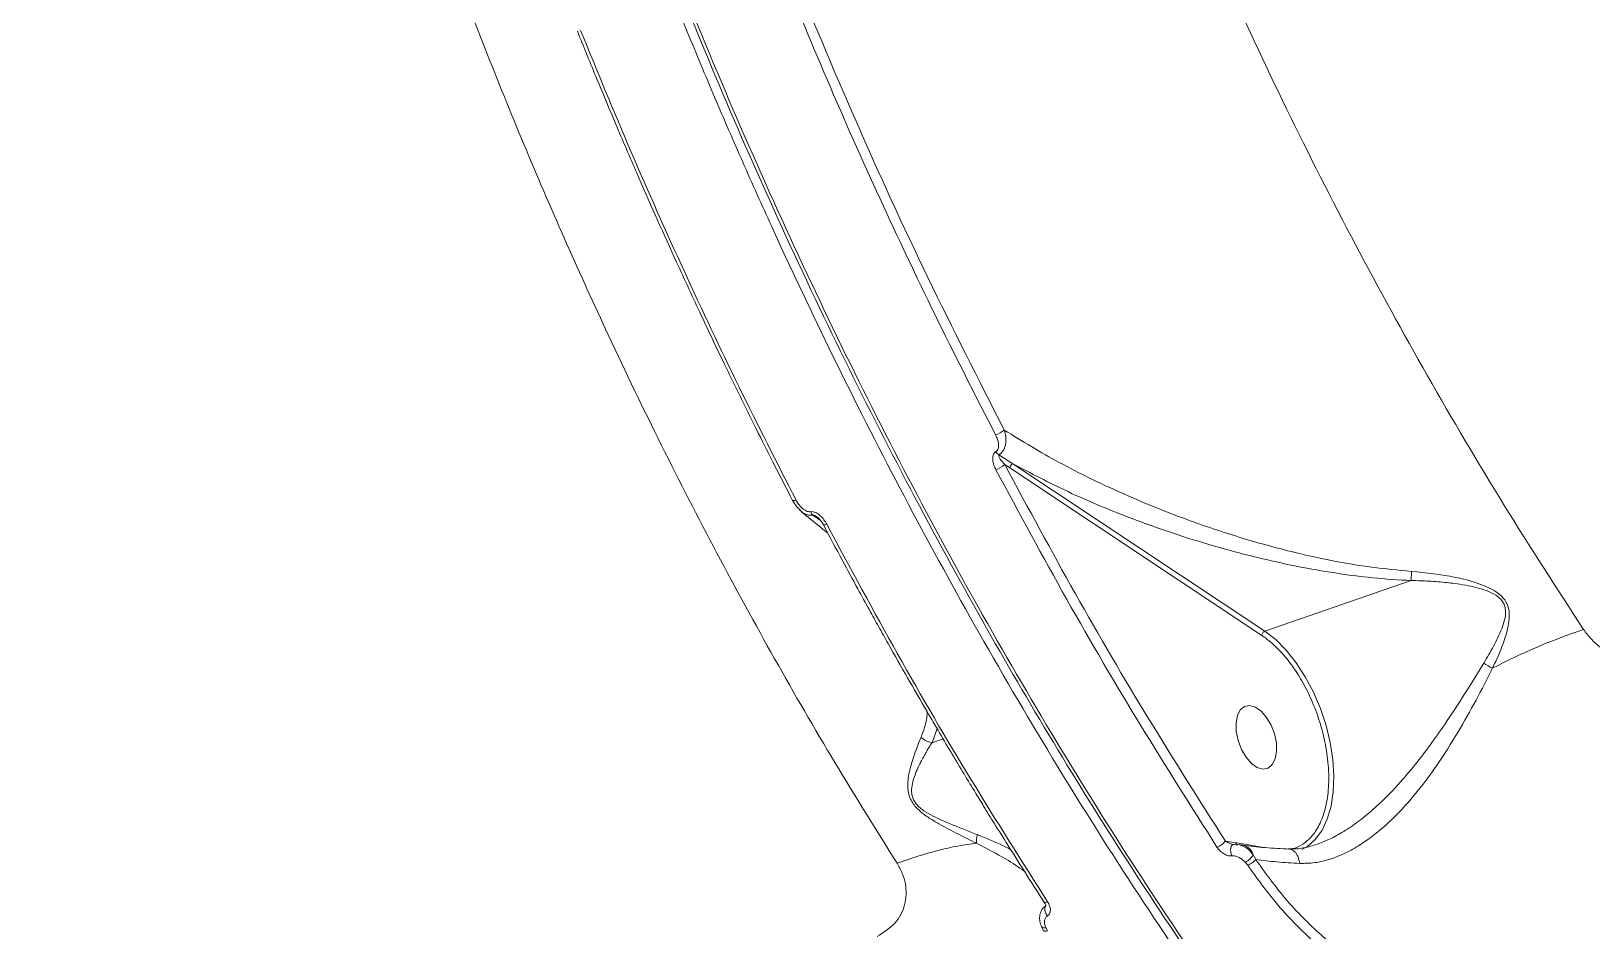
# Model space of a CAD drawing. Header units: millimetres. Extents: x -5609 to 5139, y -3980 to 3221.
# Drawn here: x 2088.4 to 2301.1, y 833 to 955.6 of the extents above; entities that cross this region are included whole.
import ezdxf

# ---------------------------------------------------------------- set-up
doc = ezdxf.new("R2010")
doc.units = ezdxf.units.MM
doc.layers.add('DIKOM_ОБЪЕКТ', color=7, linetype='Continuous')
doc.layers.add('DIKOM_РАЗМЕР_ОБЪЕКТА', color=7, linetype='Continuous')

# ---------------------------------------------------------------- blocks, each defined once
blk = doc.blocks.new('A$Cc336a1e3')
at = {"color": 7, "linetype": 'Continuous', "lineweight": 15}
for p, q in [((5040.49, 2170.78), (5042.38, 2169.55)), ((5041.96, 2168.98), (5041.28, 2169.43)), ((5076.73, 2146.74), (5042.38, 2169.55)), ((5041.96, 2168.98), (5076.31, 2146.16)), ((5013.57, 2162.99), (5017.17, 2160.1)), ((5096.66, 2153.62), (5076.73, 2146.74)), ((5072.77, 2117.88), (5071.34, 2118.12)), ((5073.29, 2117.6), (5072.52, 2117.64)), ((5073.73, 2117.55), (5073.02, 2117.65)), ((5075.48, 2115.6), (5075.13, 2116.23)), ((5074.08, 2115.21), (5074.39, 2114.82)), ((5046.28, 2106.46), (5046.58, 2105.9)), ((5047.09, 2105.89), (5046.87, 2106.3))]:
    blk.add_line(p, q, dxfattribs=at)
at = {"color": 8, "linetype": 'Continuous', "lineweight": 15}
for p, q in [((5016.18, 2161.83), (5015.14, 2162.55)), ((5031.37, 2131.53), (5032.06, 2133.45)), ((5031.37, 2131.53), (5032.88, 2132.05)), ((5076.31, 2117.27), (5074.74, 2117.55))]:
    blk.add_line(p, q, dxfattribs=at)
at = {"color": 8, "linetype": 'Continuous', "lineweight": 15, "flags": 128}
for points in [[(5012.83, 2164.6), (5012.69, 2164.56), (5012.57, 2164.53), (5012.47, 2164.52), (5012.4, 2164.53), (5012.36, 2164.55), (5012.35, 2164.56)], [(5017.02, 2161.3), (5016.87, 2161.25), (5016.75, 2161.23), (5016.65, 2161.22), (5016.58, 2161.23), (5016.55, 2161.26)], [(5076.73, 2146.74), (5078.21, 2145.58), (5079.64, 2144.13), (5081, 2142.43), (5082.24, 2140.52), (5083.35, 2138.42), (5084.3, 2136.2), (5085.06, 2133.89), (5085.63, 2131.56), (5085.99, 2129.24), (5086.13, 2126.99), (5086.05, 2124.85), (5085.75, 2122.88), (5085.24, 2121.12), (5084.53, 2119.6), (5083.63, 2118.36), (5082.57, 2117.42), (5081.77, 2116.97)], [(5047.12, 2109.83), (5046.98, 2109.78), (5046.85, 2109.76), (5046.74, 2109.77), (5046.66, 2109.79), (5046.62, 2109.84)], [(5047.09, 2105.89), (5046.95, 2105.85), (5046.83, 2105.82), (5046.72, 2105.83), (5046.64, 2105.85), (5046.59, 2105.89), (5046.58, 2105.9)]]:
    blk.add_lwpolyline(points, dxfattribs=at)
at = {"color": 7, "linetype": 'Continuous', "lineweight": 15, "flags": 128}
for points in [[(5077.17, 2128.07), (5077.74, 2128.54), (5078.14, 2129.31), (5078.32, 2130.32), (5078.29, 2131.49), (5078.03, 2132.73), (5077.57, 2133.92), (5076.95, 2134.98), (5076.22, 2135.82), (5075.43, 2136.37), (5074.65, 2136.59), (5073.95, 2136.46), (5073.38, 2135.99), (5072.98, 2135.22), (5072.8, 2134.21), (5072.83, 2133.04), (5073.09, 2131.81), (5073.55, 2130.61), (5074.17, 2129.55), (5074.9, 2128.71), (5075.69, 2128.16), (5076.47, 2127.94), (5077.17, 2128.07)], [(5072.22, 2116.1), (5072.13, 2116.35), (5072.08, 2116.63), (5072.06, 2116.91), (5072.09, 2117.17), (5072.15, 2117.39), (5072.25, 2117.54), (5072.38, 2117.63), (5072.52, 2117.64)]]:
    blk.add_lwpolyline(points, dxfattribs=at)
at = {"color": 7, "linetype": 'Continuous', "lineweight": 15}
for centre, radius, start, end in [((5038.77, 2177.11), 3.85, 289.1572, 309.2573), ((5041.14, 2171.91), 1.3, 213.0199, 240.0366), ((5038.92, 2172.1), 3.56, 288.8565, 311.4732), ((5042.63, 2168.93), 0.671, 112.2697, 175.7524), ((5015.9, 2163.37), 1.13, 198.6962, 227.3227), ((5147.36, 2066), 85.41, 108.5671, 117.6266), ((5110.09, 2146.99), 5.81, 232.6518, 246.3016), ((5040.64, 2118.04), 3.23, 162.9143, 183.7706), ((5069.41, 2119.58), 2.42, 289.0259, 322.8438), ((5072.29, 2118.1), 3.4, 301.7943, 326.6075)]:
    blk.add_arc(centre, radius, start, end, dxfattribs=at)
at = {"color": 8, "linetype": 'Continuous', "lineweight": 15}
for centre, radius, start, end in [((5073.39, 2115.79), 1.79, 14.0269, 79.4838), ((5046.7, 2106.82), 0.548, 221.1976, 288.3702)]:
    blk.add_arc(centre, radius, start, end, dxfattribs=at)
at = {"color": 7, "linetype": 'Continuous', "lineweight": 15}
for points, knots in [([(5094, 2063.45), (5089.96, 2068.55), (5081.87, 2078.74), (5070.14, 2094.97), (5058.72, 2111.84), (5047.68, 2129.39), (5037.29, 2147.14), (5027.52, 2165.02), (5018.39, 2182.94), (5011.22, 2198.04), (5005.8, 2210.09), (5001.96, 2218.94), (4998.22, 2227.87), (4994.59, 2236.86), (4989.75, 2249.28), (4983.89, 2265.31), (4977.24, 2285.12), (4971.07, 2305.36), (4965.42, 2325.99), (4960.43, 2346.48), (4956.11, 2366.77), (4952.44, 2386.8), (4950.05, 2402.44), (4948.56, 2413.68), (4947.72, 2420.5), (4946.96, 2427.33), (4946.28, 2434.16), (4945.66, 2440.99), (4945.13, 2447.81), (4944.39, 2458.77), (4943.7, 2473.82), (4943.46, 2492.81), (4943.88, 2511.66), (4944.98, 2530.31), (4946.74, 2548.28), (4949.13, 2565.53), (4952.11, 2582.04), (4955, 2594.84), (4957.44, 2604.2), (4959.15, 2610.32), (4960.97, 2616.36), (4962.9, 2622.31), (4964.93, 2628.18), (4968.15, 2636.88), (4972.81, 2648.13), (4979.26, 2661.45), (4986.35, 2673.99), (4994.04, 2685.71), (5002.34, 2696.56), (5011.23, 2706.5), (5020.69, 2715.5), (5030.71, 2723.48), (5041.23, 2730.51), (5048.65, 2734.28), (5052.36, 2736.17)], [0, 0, 0, 0, 0.024819, 0.049681, 0.074585, 0.099531, 0.12452, 0.147881, 0.17128, 0.194715, 0.205777, 0.216847, 0.227925, 0.239011, 0.250106, 0.273561, 0.297359, 0.321499, 0.345981, 0.370806, 0.394284, 0.418061, 0.442135, 0.45031, 0.458518, 0.466761, 0.475037, 0.483347, 0.49169, 0.500068, 0.523695, 0.547624, 0.571855, 0.596389, 0.621225, 0.644678, 0.668395, 0.692375, 0.701869, 0.711403, 0.720978, 0.730593, 0.74025, 0.749946, 0.774408, 0.798991, 0.823695, 0.848519, 0.873464, 0.89853, 0.923716, 0.949023, 0.974451, 1, 1, 1, 1]), ([(5053.39, 2736.4), (5052.29, 2735.86), (5050.22, 2734.85), (5047.37, 2733.34), (5044.94, 2731.98), (5042.92, 2730.81), (5041.24, 2729.8), (5037.9, 2727.72), (5033.06, 2724.45), (5026.79, 2719.69), (5019.36, 2713.41), (5010.78, 2705.05), (5001.63, 2694.45), (4993.33, 2683.17), (4985.86, 2671.37), (4978.96, 2658.72), (4972.65, 2645.26), (4967.79, 2633.1), (4964.11, 2622.61), (4961.36, 2614.01), (4958.79, 2605.08), (4956.53, 2596.29), (4954.71, 2588.42), (4953.25, 2581.44), (4952.02, 2575.05), (4950.89, 2568.58), (4949.87, 2562.19), (4948.95, 2555.76), (4947.65, 2545.51), (4946.23, 2531.22), (4945.1, 2512.62), (4944.65, 2493.59), (4944.88, 2474.16), (4945.79, 2454.38), (4947.38, 2434.32), (4949.64, 2414.03), (4952.56, 2393.57), (4956.14, 2372.98), (4960.37, 2352.32), (4965.24, 2331.63), (4970.74, 2310.96), (4976.85, 2290.39), (4983.55, 2269.98), (4990.83, 2249.76), (4998.66, 2229.8), (5007.03, 2210.13), (5015.93, 2190.8), (5025.31, 2171.88), (5034.95, 2153.82), (5044.77, 2136.65), (5054.72, 2120.35), (5063.85, 2106.36), (5071.98, 2094.54), (5077.28, 2087.18), (5080.85, 2082.34), (5082.84, 2079.68), (5085.18, 2076.59), (5088.06, 2072.84), (5091.51, 2068.44), (5094.01, 2065.33), (5095.36, 2063.66)], [0, 0, 0, 0, 0.007503, 0.01409, 0.019751, 0.02447, 0.028255, 0.031661, 0.048311, 0.063409, 0.078506, 0.105463, 0.132418, 0.156923, 0.181475, 0.205997, 0.230499, 0.254999, 0.26872, 0.282467, 0.296519, 0.310681, 0.322778, 0.33184, 0.341485, 0.350613, 0.359602, 0.368586, 0.377568, 0.402065, 0.42656, 0.451055, 0.47555, 0.50008, 0.524608, 0.549102, 0.573596, 0.598089, 0.622582, 0.647079, 0.67163, 0.696132, 0.720624, 0.745117, 0.76961, 0.794103, 0.818616, 0.843158, 0.867653, 0.890513, 0.913375, 0.936236, 0.951325, 0.966243, 0.970025, 0.973883, 0.978712, 0.984684, 0.991785, 1, 1, 1, 1]), ([(5053.68, 2736.59), (5049.96, 2734.69), (5042.56, 2730.9), (5032.04, 2723.84), (5022.03, 2715.84), (5012.59, 2706.82), (5003.9, 2697.07), (4995.97, 2686.71), (4988.74, 2675.83), (4983.39, 2666.56), (4979.63, 2659.36), (4977.23, 2654.51), (4974.92, 2649.56), (4972.7, 2644.51), (4970.56, 2639.37), (4967.17, 2630.73), (4962.85, 2618.32), (4958.07, 2601.69), (4954.06, 2584.5), (4950.81, 2566.84), (4948.35, 2549.17), (4946.63, 2531.59), (4945.55, 2514.19), (4945.18, 2500.44), (4945.13, 2490.55), (4945.16, 2484.59), (4945.26, 2478.61), (4945.42, 2472.63), (4945.65, 2466.64), (4945.93, 2460.65), (4946.58, 2449.47), (4947.9, 2433.05), (4950.4, 2411.32), (4953.61, 2389.69), (4957.49, 2368.22), (4961.46, 2349.58), (4965.22, 2333.78), (4968.57, 2320.76), (4972.14, 2307.89), (4975.9, 2295.17), (4979.86, 2282.61), (4984.01, 2270.22), (4988.32, 2258.01), (4993.89, 2243.06), (5000.93, 2225.44), (5009.66, 2205.32), (5018.91, 2185.61), (5028.66, 2166.37), (5038.87, 2147.65), (5049.52, 2129.5), (5060.57, 2111.97), (5071.99, 2095.11), (5083.73, 2078.91), (5091.82, 2068.73), (5095.86, 2063.64)], [0, 0, 0, 0, 0.025552, 0.050984, 0.076294, 0.101484, 0.126553, 0.149842, 0.173026, 0.196104, 0.205143, 0.214165, 0.223171, 0.232161, 0.241134, 0.250092, 0.276443, 0.302491, 0.328238, 0.353682, 0.378823, 0.402016, 0.424946, 0.447612, 0.455186, 0.46273, 0.470244, 0.477729, 0.485183, 0.492607, 0.500002, 0.526532, 0.552719, 0.578564, 0.604068, 0.629229, 0.644782, 0.660202, 0.675488, 0.690641, 0.705659, 0.720545, 0.735296, 0.749914, 0.775113, 0.80027, 0.825384, 0.850456, 0.875486, 0.900474, 0.925419, 0.950322, 0.975182, 1, 1, 1, 1]), ([(5082.43, 2695.85), (5079.96, 2693.59), (5075.05, 2689.09), (5068.12, 2681.52), (5061.56, 2673.39), (5055.4, 2664.67), (5050.14, 2656.2), (5045.68, 2648.18), (5041.93, 2640.74), (5038.41, 2633.05), (5035.12, 2625.13), (5032.06, 2616.98), (5029.24, 2608.62), (5025.9, 2597.59), (5022.34, 2583.68), (5018.91, 2566.63), (5016.27, 2549.13), (5014.66, 2533.77), (5013.75, 2520.81), (5013.25, 2510.39), (5012.99, 2499.91), (5012.96, 2489.37), (5013.15, 2478.79), (5013.56, 2468.19), (5014.24, 2456.62), (5015.25, 2444.07), (5016.67, 2430.55), (5018.39, 2417.07), (5020.42, 2403.64), (5022.74, 2390.3), (5025.38, 2376.8), (5028.35, 2363.17), (5031.66, 2349.41), (5035.24, 2335.8), (5039.08, 2322.35), (5043.16, 2309.08), (5048.31, 2293.49), (5054.69, 2275.71), (5062.51, 2255.9), (5070.82, 2236.62), (5079.64, 2217.78), (5088.97, 2199.4), (5098.86, 2181.39), (5109.21, 2163.83), (5116.51, 2152.58), (5120.16, 2146.96)], [0, 0, 0, 0, 0.025182, 0.050256, 0.075225, 0.100087, 0.124843, 0.143028, 0.161119, 0.179116, 0.197018, 0.214827, 0.232542, 0.250163, 0.282871, 0.315161, 0.347035, 0.378492, 0.396282, 0.413936, 0.431454, 0.448835, 0.466081, 0.483191, 0.500164, 0.521591, 0.542805, 0.563807, 0.584596, 0.605174, 0.625539, 0.646847, 0.667953, 0.688858, 0.709563, 0.730066, 0.750369, 0.782153, 0.81358, 0.84465, 0.875361, 0.906467, 0.937368, 0.968702, 1, 1, 1, 1]), ([(5040.03, 2173.47), (5037.42, 2178.58), (5032.17, 2188.85), (5024.67, 2204.68), (5017.42, 2220.87), (5012.87, 2231.91), (5010.59, 2237.45)], [0, 0, 0, 0, 0.246884, 0.495845, 0.746884, 1, 1, 1, 1]), ([(5041.21, 2174.13), (5037.7, 2181.04), (5030.69, 2194.83), (5020.88, 2216.16), (5014.85, 2230.69), (5011.83, 2237.96)], [0, 0, 0, 0, 0.333512, 0.666492, 1, 1, 1, 1]), ([(4983.04, 2228.51), (4983.85, 2226.5), (4985.32, 2222.89), (4987.3, 2218.12), (4988.87, 2214.42), (4990.19, 2211.35), (4992.68, 2205.6), (4995.91, 2198.38), (4999.82, 2189.93), (5002.36, 2184.59), (5004.26, 2180.68), (5005.7, 2177.74), (5007.54, 2174.02), (5009.8, 2169.53), (5011.47, 2166.29), (5012.37, 2164.54)], [0, 0, 0, 0, 0.091765, 0.164611, 0.218595, 0.261878, 0.30605, 0.484369, 0.598053, 0.702927, 0.737198, 0.783867, 0.843204, 0.915233, 1, 1, 1, 1]), ([(4983.47, 2228.62), (4985.74, 2223.08), (4990.27, 2212.04), (4997.51, 2195.84), (5004.98, 2179.99), (5010.22, 2169.72), (5012.83, 2164.6)], [0, 0, 0, 0, 0.253115, 0.504154, 0.753116, 1, 1, 1, 1]), ([(5040.49, 2170.78), (5040.62, 2170.86), (5040.88, 2171.04), (5041.23, 2171.55), (5041.45, 2172.31), (5041.44, 2173.25), (5041.29, 2173.84), (5041.21, 2174.13)], [0, 0, 0, 0, 0.144769, 0.282646, 0.536375, 0.772386, 1, 1, 1, 1]), ([(5096.71, 2154.88), (5094.91, 2155.04), (5091.29, 2155.38), (5085.98, 2156.29), (5079.93, 2157.61), (5073.24, 2159.47), (5065.25, 2162.17), (5056.99, 2165.55), (5048.61, 2169.62), (5043.67, 2172.63), (5041.21, 2174.13)], [0, 0, 0, 0, 0.08254, 0.165763, 0.24874, 0.373282, 0.498893, 0.666661, 0.833317, 1, 1, 1, 1]), ([(5040.05, 2171.2), (5040.12, 2171.25), (5040.28, 2171.36), (5040.43, 2171.72), (5040.46, 2172.23), (5040.32, 2172.87), (5040.13, 2173.27), (5040.03, 2173.47)], [0, 0, 0, 0, 0.125677, 0.251215, 0.501205, 0.750968, 1, 1, 1, 1]), ([(5040.07, 2168.73), (5039.97, 2168.95), (5039.76, 2169.39), (5039.61, 2170.07), (5039.64, 2170.63), (5039.8, 2171.01), (5039.97, 2171.13), (5040.05, 2171.2)], [0, 0, 0, 0, 0.249056, 0.49894, 0.748914, 0.87446, 1, 1, 1, 1]), ([(5041.28, 2169.43), (5041.06, 2169.68), (5040.74, 2170.04), (5040.5, 2170.47), (5040.45, 2170.66), (5040.46, 2170.74), (5040.48, 2170.76), (5040.49, 2170.78)], [0, 0, 0, 0, 0.571505, 0.823314, 0.924566, 0.965476, 1, 1, 1, 1]), ([(5071.34, 2118.12), (5067.84, 2123.62), (5060.86, 2134.61), (5050.82, 2151.74), (5044.46, 2163.54), (5041.28, 2169.43)], [0, 0, 0, 0, 0.333321, 0.666685, 1, 1, 1, 1]), ([(5042.38, 2169.55), (5044.84, 2168.26), (5049.77, 2165.67), (5058.03, 2162.21), (5066.12, 2159.38), (5073.9, 2157.15), (5080.4, 2155.66), (5086.27, 2154.63), (5091.43, 2153.94), (5094.92, 2153.73), (5096.66, 2153.62)], [0, 0, 0, 0, 0.166, 0.332567, 0.499544, 0.624699, 0.749231, 0.832962, 0.916744, 1, 1, 1, 1]), ([(5070.2, 2117.3), (5066.7, 2122.8), (5059.71, 2133.81), (5049.65, 2150.98), (5043.26, 2162.81), (5040.07, 2168.73)], [0, 0, 0, 0, 0.332811, 0.666143, 1, 1, 1, 1]), ([(5012.35, 2164.56), (5012.52, 2164.28), (5012.86, 2163.69), (5013.38, 2163.22), (5013.64, 2162.98)], [0, 0, 0, 0, 0.484749, 1, 1, 1, 1]), ([(5012.83, 2164.6), (5012.94, 2164.41), (5013.17, 2164.01), (5013.63, 2163.49), (5014.1, 2163.15), (5014.53, 2163), (5014.73, 2163.01), (5014.84, 2163.01)], [0, 0, 0, 0, 0.250901, 0.500198, 0.749845, 0.875313, 1, 1, 1, 1]), ([(5014.84, 2163.01), (5014.95, 2163.02), (5015.17, 2163.03), (5015.63, 2162.86), (5016.14, 2162.49), (5016.65, 2161.93), (5016.9, 2161.51), (5017.02, 2161.3)], [0, 0, 0, 0, 0.124628, 0.25017, 0.499923, 0.749105, 1, 1, 1, 1]), ([(5015.74, 2162.26), (5015.9, 2162.12), (5016.22, 2161.84), (5016.44, 2161.46), (5016.55, 2161.26)], [0, 0, 0, 0, 0.474475, 1, 1, 1, 1]), ([(5016.56, 2161.24), (5017.43, 2159.61), (5018.98, 2156.67), (5021.08, 2152.81), (5022.72, 2149.81), (5024.1, 2147.33), (5026.7, 2142.69), (5030.03, 2136.87), (5034.03, 2130.08), (5036.61, 2125.8), (5038.53, 2122.67), (5039.98, 2120.32), (5041.83, 2117.36), (5044.09, 2113.78), (5045.74, 2111.2), (5046.64, 2109.81)], [0, 0, 0, 0, 0.091744, 0.164585, 0.218564, 0.261851, 0.306028, 0.484368, 0.598067, 0.702959, 0.737228, 0.783899, 0.843235, 0.915258, 1, 1, 1, 1]), ([(5017.02, 2161.3), (5020.21, 2155.37), (5026.59, 2143.54), (5036.64, 2126.35), (5043.63, 2115.33), (5047.12, 2109.83)], [0, 0, 0, 0, 0.333856, 0.667191, 1, 1, 1, 1]), ([(5096.67, 2153.63), (5096.67, 2153.79), (5096.68, 2154.11), (5096.7, 2154.63), (5096.71, 2154.88)], [0, 0, 0, 0, 0.499953, 1, 1, 1, 1]), ([(5107.75, 2141.67), (5108.14, 2142.51), (5108.91, 2144.2), (5109.66, 2146.33), (5110.03, 2148.08), (5110.07, 2149.23), (5109.87, 2150.15), (5109.55, 2150.83), (5109.07, 2151.44), (5108.27, 2152.12), (5107.11, 2152.75), (5105.19, 2153.48), (5101.74, 2154.36), (5098.72, 2154.67), (5096.71, 2154.88)], [0, 0, 0, 0, 0.124294, 0.249307, 0.312371, 0.375885, 0.408194, 0.440651, 0.473018, 0.505322, 0.568885, 0.631351, 0.755413, 1, 1, 1, 1]), ([(5096.67, 2153.63), (5096.67, 2153.63), (5096.67, 2153.63), (5096.67, 2153.63), (5096.66, 2153.62), (5096.66, 2153.62)], [0, 0, 0, 0, 0.197082, 0.422975, 1, 1, 1, 1]), ([(5096.67, 2153.63), (5097.11, 2153.62), (5097.92, 2153.6), (5099.13, 2153.55), (5100.32, 2153.47), (5101.48, 2153.36), (5102.73, 2153.21), (5104.05, 2153), (5105.5, 2152.7), (5106.9, 2152.29), (5108.01, 2151.79), (5108.77, 2151.22), (5109.2, 2150.7), (5109.46, 2150.1), (5109.58, 2149.27), (5109.42, 2148.23), (5108.89, 2146.64), (5107.93, 2144.69), (5107.02, 2143.15), (5106.56, 2142.37)], [0, 0, 0, 0, 0.056327, 0.102929, 0.15531, 0.207871, 0.252735, 0.316117, 0.378913, 0.441036, 0.502193, 0.532109, 0.561441, 0.590876, 0.620855, 0.682047, 0.744808, 0.871969, 1, 1, 1, 1]), ([(5076.31, 2146.16), (5076.32, 2146.22), (5076.34, 2146.34), (5076.44, 2146.52), (5076.57, 2146.66), (5076.68, 2146.71), (5076.73, 2146.74)], [0, 0, 0, 0, 0.249955, 0.500126, 0.750106, 1, 1, 1, 1]), ([(5120.16, 2146.96), (5120.48, 2146.53), (5121.13, 2145.65), (5122.85, 2144.11), (5125.47, 2142.62), (5128.98, 2141.71), (5131.13, 2141.95), (5132.22, 2142.08)], [0, 0, 0, 0, 0.118479, 0.237237, 0.481613, 0.737061, 1, 1, 1, 1]), ([(5081.47, 2115.07), (5082.15, 2115.08), (5083.53, 2115.1), (5085.63, 2115.61), (5087.71, 2116.44), (5090.41, 2117.96), (5093.63, 2120.51), (5097.14, 2124.29), (5100.27, 2128.5), (5103.06, 2132.9), (5105.56, 2137.36), (5107.02, 2140.23), (5107.75, 2141.67)], [0, 0, 0, 0, 0.062483, 0.125533, 0.188143, 0.250778, 0.375724, 0.500863, 0.625321, 0.750539, 0.874745, 1, 1, 1, 1]), ([(5029.86, 2132.25), (5029.44, 2131.2), (5028.8, 2129.62), (5028.2, 2127.34), (5028.03, 2125.88), (5028.08, 2124.87), (5028.34, 2124.01), (5028.67, 2123.35), (5029.15, 2122.73), (5029.92, 2121.99), (5030.99, 2121.23), (5032.73, 2120.2), (5034.92, 2119.09), (5036.59, 2118.25), (5037.42, 2117.83)], [0, 0, 0, 0, 0.244585, 0.368648, 0.431112, 0.494678, 0.526979, 0.559348, 0.591806, 0.624116, 0.68763, 0.750688, 0.875701, 1, 1, 1, 1]), ([(5037.56, 2118.99), (5036.97, 2119.22), (5035.85, 2119.66), (5034.14, 2120.34), (5032.6, 2120.99), (5031.19, 2121.66), (5030.15, 2122.28), (5029.43, 2122.91), (5028.99, 2123.44), (5028.71, 2124.02), (5028.55, 2124.8), (5028.61, 2125.7), (5028.87, 2126.69), (5029.22, 2127.61), (5029.58, 2128.4), (5029.94, 2129.1), (5030.28, 2129.73), (5030.63, 2130.34), (5030.99, 2130.95), (5031.23, 2131.32), (5031.36, 2131.53)], [0, 0, 0, 0, 0.090908, 0.171837, 0.25523, 0.317985, 0.379175, 0.409154, 0.438585, 0.467911, 0.497831, 0.558986, 0.621103, 0.683896, 0.747278, 0.792136, 0.844695, 0.89708, 0.943675, 1, 1, 1, 1]), ([(5029.86, 2132.25), (5030.09, 2132.08), (5030.53, 2131.73), (5031.09, 2131.6), (5031.36, 2131.53)], [0, 0, 0, 0, 0.500044, 1, 1, 1, 1]), ([(5031.37, 2131.53), (5031.37, 2131.53), (5031.37, 2131.53), (5031.36, 2131.53), (5031.36, 2131.53), (5031.36, 2131.53)], [0, 0, 0, 0, 0.586054, 0.804999, 1, 1, 1, 1]), ([(5037.42, 2117.83), (5036.59, 2117.72), (5034.93, 2117.49), (5032.23, 2116.87), (5029.47, 2116.09), (5027.55, 2115.42), (5026.61, 2115.09)], [0, 0, 0, 0, 0.260818, 0.514962, 0.761579, 1, 1, 1, 1]), ([(5072.22, 2116.1), (5072.13, 2116.09), (5071.94, 2116.08), (5071.54, 2116.16), (5071.06, 2116.4), (5070.56, 2116.81), (5070.32, 2117.13), (5070.2, 2117.3)], [0, 0, 0, 0, 0.124849, 0.250377, 0.499786, 0.749654, 1, 1, 1, 1]), ([(5072.52, 2117.64), (5072.5, 2117.64), (5072.46, 2117.64), (5072.37, 2117.64), (5072.18, 2117.68), (5071.79, 2117.83), (5071.52, 2118), (5071.34, 2118.12)], [0, 0, 0, 0, 0.03883, 0.081212, 0.180097, 0.423565, 1, 1, 1, 1]), ([(5072.36, 2117.62), (5072.35, 2117.63), (5072.35, 2117.63), (5072.31, 2117.64), (5072.24, 2117.66), (5072.19, 2117.68), (5072.16, 2117.7)], [0, 0, 0, 0, 0.221778, 0.458406, 0.714104, 1, 1, 1, 1]), ([(5074.74, 2117.55), (5074.41, 2117.61), (5073.8, 2117.72), (5073.15, 2117.82), (5072.82, 2117.88), (5072.77, 2117.88), (5072.77, 2117.88)], [0, 0, 0, 0, 0.500021, 0.927637, 0.99179, 1, 1, 1, 1]), ([(5080.11, 2117.03), (5078.97, 2117.08), (5076.69, 2117.19), (5074.71, 2117.43), (5073.72, 2117.55)], [0, 0, 0, 0, 0.498539, 1, 1, 1, 1]), ([(5083.71, 2117.63), (5083.05, 2117.43), (5081.73, 2117.04), (5080.5, 2117.04), (5079.89, 2117.04)], [0, 0, 0, 0, 0.505488, 1, 1, 1, 1]), ([(5023.89, 2105.09), (5024.76, 2105.65), (5026.48, 2106.75), (5027.82, 2109.33), (5027.92, 2111.77), (5027.38, 2113.72), (5026.86, 2114.64), (5026.61, 2115.09)], [0, 0, 0, 0, 0.263271, 0.518657, 0.763108, 0.882397, 1, 1, 1, 1]), ([(5074.08, 2115.21), (5073.96, 2115.33), (5073.7, 2115.59), (5073.24, 2115.89), (5072.81, 2116.06), (5072.47, 2116.12), (5072.3, 2116.1), (5072.22, 2116.1)], [0, 0, 0, 0, 0.25063, 0.500031, 0.749933, 0.875256, 1, 1, 1, 1]), ([(5075.48, 2115.6), (5075.42, 2115.53), (5075.3, 2115.38), (5075.01, 2115.14), (5074.69, 2114.94), (5074.48, 2114.86), (5074.39, 2114.82)], [0, 0, 0, 0, 0.241113, 0.500053, 0.758852, 1, 1, 1, 1]), ([(5122.06, 2087.85), (5119.8, 2088.1), (5115.27, 2088.6), (5108.39, 2090.32), (5101.63, 2092.74), (5095.11, 2095.9), (5088.99, 2099.74), (5083.41, 2104.22), (5078.41, 2109.23), (5075.73, 2112.95), (5074.39, 2114.82)], [0, 0, 0, 0, 0.124823, 0.249217, 0.374556, 0.498948, 0.624295, 0.749047, 0.873925, 1, 1, 1, 1]), ([(5122.19, 2089.24), (5119.97, 2089.48), (5115.53, 2089.97), (5108.78, 2091.65), (5102.16, 2094.01), (5095.77, 2097.1), (5089.78, 2100.85), (5084.31, 2105.23), (5079.42, 2110.14), (5076.8, 2113.77), (5075.48, 2115.6)], [0, 0, 0, 0, 0.124996, 0.249511, 0.374923, 0.499323, 0.624627, 0.749297, 0.874059, 1, 1, 1, 1]), ([(5075.48, 2115.6), (5076.42, 2115.48), (5078.28, 2115.25), (5080.41, 2115.13), (5081.47, 2115.07)], [0, 0, 0, 0, 0.501542, 1, 1, 1, 1]), ([(5046.62, 2109.83), (5046.68, 2109.74), (5046.78, 2109.57), (5046.85, 2109.4), (5046.89, 2109.32), (5046.9, 2109.32), (5046.9, 2109.32)], [0, 0, 0, 0, 0.364268, 0.69832, 0.975881, 1, 1, 1, 1]), ([(5047.12, 2109.83), (5047.22, 2109.66), (5047.42, 2109.31), (5047.53, 2108.78), (5047.47, 2108.35), (5047.31, 2108.07), (5047.17, 2107.97), (5047.11, 2107.92)], [0, 0, 0, 0, 0.249788, 0.499481, 0.748937, 0.8743, 1, 1, 1, 1]), ([(5046.92, 2109.32), (5046.79, 2109.23), (5046.54, 2109.05), (5046.2, 2108.58), (5046, 2107.93), (5046.03, 2107.15), (5046.2, 2106.68), (5046.28, 2106.46)], [0, 0, 0, 0, 0.148988, 0.291533, 0.551241, 0.784535, 1, 1, 1, 1]), ([(5047.11, 2107.92), (5047.05, 2107.88), (5046.93, 2107.79), (5046.77, 2107.56), (5046.67, 2107.21), (5046.7, 2106.76), (5046.81, 2106.45), (5046.87, 2106.3)], [0, 0, 0, 0, 0.122853, 0.250886, 0.500374, 0.750363, 1, 1, 1, 1])]:
    blk.add_open_spline(points, degree=3, knots=knots, dxfattribs=at)
at = {"color": 8, "linetype": 'Continuous', "lineweight": 15}
for points, knots in [([(5026.61, 2115.09), (5023.76, 2119.65), (5018.07, 2128.75), (5009.89, 2142.88), (5002.01, 2157.3), (4994.44, 2172.03), (4987.64, 2186.13), (4981.52, 2199.57), (4976.03, 2212.3), (4970.74, 2225.28), (4965.67, 2238.5), (4960.82, 2251.94), (4956.29, 2265.35), (4952.07, 2278.71), (4948.15, 2292.03), (4944.48, 2305.52), (4941.06, 2319.17), (4937.9, 2332.96), (4935.21, 2345.99), (4932.93, 2358.23), (4931.02, 2369.66), (4929.3, 2381.16), (4927.8, 2392.71), (4926.53, 2404.28), (4925.48, 2415.88), (4924.5, 2429.85), (4923.8, 2446.15), (4923.66, 2464.65), (4924.21, 2483.01), (4925.28, 2498.52), (4926.59, 2511.28), (4927.88, 2521.41), (4929.42, 2531.41), (4931.21, 2541.28), (4933.26, 2550.98), (4935.27, 2559.43), (4936.7, 2564.53), (4937.27, 2566.55)], [0, 0, 0, 0, 0.033894, 0.06782, 0.101513, 0.135084, 0.168834, 0.196314, 0.224008, 0.251916, 0.280039, 0.308376, 0.336928, 0.36421, 0.391762, 0.419585, 0.447678, 0.47604, 0.504673, 0.528103, 0.551742, 0.575591, 0.599648, 0.623915, 0.648391, 0.673076, 0.713081, 0.753644, 0.794765, 0.836444, 0.860514, 0.884766, 0.9092, 0.933817, 0.958616, 0.983598, 1, 1, 1, 1]), ([(5013.24, 2163.38), (5013.29, 2163.32), (5013.54, 2162.99), (5014.05, 2162.69), (5014.66, 2162.5), (5014.98, 2162.53), (5015.14, 2162.55)], [0, 0, 0, 0, 0.107373, 0.530305, 0.760337, 1, 1, 1, 1]), ([(5015.14, 2162.55), (5015.16, 2162.55), (5015.21, 2162.54), (5015.33, 2162.51), (5015.54, 2162.4), (5015.7, 2162.29), (5015.81, 2162.21)], [0, 0, 0, 0, 0.089202, 0.195512, 0.460128, 1, 1, 1, 1]), ([(5076.31, 2146.16), (5076.74, 2145.85), (5077.63, 2145.2), (5079, 2143.85), (5080.42, 2142.12), (5081.83, 2139.94), (5083.14, 2137.34), (5084.25, 2134.4), (5085.05, 2131.24), (5085.46, 2128.06), (5085.44, 2125.07), (5085, 2122.44), (5084.21, 2120.3), (5083.16, 2118.7), (5081.94, 2117.67), (5081.05, 2117.16), (5080.54, 2117.08), (5080.51, 2117.07)], [0, 0, 0, 0, 0.05112, 0.107623, 0.169737, 0.237449, 0.310422, 0.387902, 0.468711, 0.551291, 0.633873, 0.714683, 0.792163, 0.865133, 0.932846, 0.994958, 1, 1, 1, 1]), ([(5106.56, 2142.37), (5105.72, 2141), (5104.05, 2138.27), (5101.58, 2134.48), (5099.29, 2131.23), (5097.19, 2128.47), (5094.62, 2125.45), (5092.01, 2122.82), (5089.48, 2120.75), (5087.51, 2119.41), (5085.62, 2118.35), (5084.37, 2117.89), (5083.79, 2117.67)], [0, 0, 0, 0, 0.14778, 0.295164, 0.393536, 0.487601, 0.586953, 0.727258, 0.8006, 0.871687, 0.940176, 1, 1, 1, 1]), ([(5030.69, 2135.77), (5030.69, 2135.49), (5030.65, 2134.3), (5030.21, 2133.14), (5029.87, 2132.25)], [0, 0, 0, 0, 0.227713, 1, 1, 1, 1]), ([(5042.08, 2116.96), (5041.74, 2117.13), (5040.35, 2117.86), (5038.76, 2118.5), (5037.56, 2118.99)], [0, 0, 0, 0, 0.241923, 1, 1, 1, 1]), ([(5037.42, 2117.83), (5038.81, 2117.12), (5041.17, 2115.92), (5043.13, 2114.58), (5043.93, 2114.03)], [0, 0, 0, 0, 0.59014, 1, 1, 1, 1]), ([(5072.77, 2117.88), (5072.78, 2117.83), (5072.81, 2117.72), (5072.9, 2117.6), (5072.98, 2117.57), (5073.01, 2117.56)], [0, 0, 0, 0, 0.364267, 0.754233, 1, 1, 1, 1]), ([(5075.13, 2116.23), (5074.97, 2116.43), (5074.65, 2116.85), (5074.01, 2117.35), (5073.53, 2117.51), (5073.29, 2117.6)], [0, 0, 0, 0, 0.322433, 0.652847, 1, 1, 1, 1]), ([(5081.47, 2115.07), (5081.41, 2115.38), (5081.32, 2115.86), (5081.04, 2116.38), (5080.71, 2116.78), (5080.36, 2117.01), (5080.11, 2117.01), (5080.05, 2117.01)], [0, 0, 0, 0, 0.299746, 0.462397, 0.628861, 0.921704, 1, 1, 1, 1]), ([(5047.11, 2107.92), (5047.06, 2107.98), (5046.95, 2108.12), (5046.82, 2108.36), (5046.73, 2108.64), (5046.71, 2108.91), (5046.76, 2109.14), (5046.84, 2109.27), (5046.9, 2109.31), (5046.92, 2109.31)], [0, 0, 0, 0, 0.132633, 0.282759, 0.44724, 0.619982, 0.792717, 0.957174, 1, 1, 1, 1])]:
    blk.add_open_spline(points, degree=3, knots=knots, dxfattribs=at)

msp = doc.modelspace()

# ---------------------------------------------------------------- linework, layer by layer
at = {"layer": 'DIKOM_РАЗМЕР_ОБЪЕКТА'}
msp.add_circle((2594.5, 436), 1052.678, dxfattribs=at)

# ---------------------------------------------------------------- block references
at = {"layer": 'DIKOM_ОБЪЕКТ'}
msp.add_blockref('A$Cc336a1e3', (-2820.166, -1272.903), dxfattribs=at)

doc.saveas('drawing.dxf')
